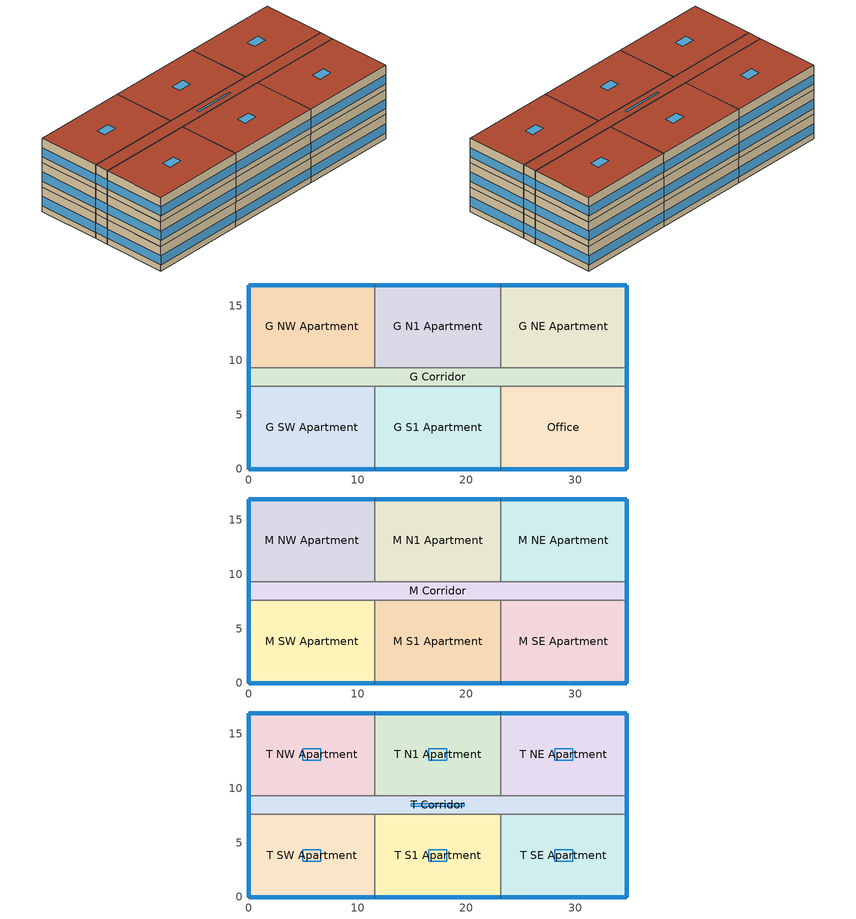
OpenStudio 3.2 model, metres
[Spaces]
G S1 Apartment
 floor ground: 23.16,7.62 23.16,0 11.58,0 11.58,7.62 z0
 wall outside: 11.58,0 23.16,0 z0:3.05
 wall to Office: 23.16,0 23.16,7.62 z0:3.05
 wall to G Corridor: 23.16,7.62 11.58,7.62 z0:3.05
 wall to G SW Apartment: 11.58,7.62 11.58,0 z0:3.05
 window: 11.61,0 23.14,0 z0.76:1.9
 ceiling adiabatic: 23.16,0 23.16,7.62 11.58,7.62 11.58,0 z3.05
G NE Apartment
 floor ground: 34.75,16.92 34.75,9.3 23.16,9.3 23.16,16.92 z0
 wall outside: 34.75,9.3 34.75,16.92 23.16,16.92 z0:3.05
 wall to G Corridor: 23.16,9.3 34.75,9.3 z0:3.05
 wall to G N1 Apartment: 23.16,16.92 23.16,9.3 z0:3.05
 window: 34.75,9.32 34.75,16.89 z0.76:1.91; 34.72,16.92 23.19,16.92 z0.76:1.9
 ceiling adiabatic: 34.75,9.3 34.75,16.92 23.16,16.92 23.16,9.3 z3.05
G NW Apartment
 floor ground: 11.58,16.92 11.58,9.3 0,9.3 0,16.92 z0
 wall outside: 11.58,16.92 0,16.92 0,9.3 z0:3.05
 wall to G N1 Apartment: 11.58,9.3 11.58,16.92 z0:3.05
 wall to G Corridor: 0,9.3 11.58,9.3 z0:3.05
 window: 11.56,16.92 0.03,16.92 z0.76:1.9; 0,16.89 0,9.32 z0.76:1.91
 ceiling adiabatic: 11.58,9.3 11.58,16.92 0,16.92 0,9.3 z3.05
G N1 Apartment
 floor ground: 23.16,16.92 23.16,9.3 11.58,9.3 11.58,16.92 z0
 wall outside: 23.16,16.92 11.58,16.92 z0:3.05
 wall to G Corridor: 11.58,9.3 23.16,9.3 z0:3.05
 window: 23.14,16.92 11.61,16.92 z0.76:1.9
 ceiling adiabatic: 23.16,9.3 23.16,16.92 11.58,16.92 11.58,9.3 z3.05
Office
 floor ground: 34.75,7.62 34.75,0 23.16,0 23.16,7.62 z0
 wall outside: 23.16,0 34.75,0 34.75,7.62 z0:3.05
 wall to G Corridor: 34.75,7.62 23.16,7.62 z0:3.05
 window: 34.75,0.03 34.75,7.59 z0.76:1.91; 23.19,0 34.72,0 z0.76:1.9
 ceiling adiabatic: 34.75,0 34.75,7.62 23.16,7.62 23.16,0 z3.05
G Corridor
 floor ground: 34.75,9.3 34.75,7.62 0,7.62 0,9.3 z0
 wall outside: 34.75,7.62 34.75,9.3 / 0,9.3 0,7.62 z0:3.05
 wall to G SW Apartment: 0,7.62 11.58,7.62 z0:3.05
 window: 34.75,7.65 34.75,9.27 / 0,9.27 0,7.65 z0.76:1.93
 ceiling adiabatic: 34.75,7.62 34.75,9.3 0,9.3 0,7.62 z3.05
G SW Apartment
 floor ground: 11.58,7.62 11.58,0 0,0 0,7.62 z0
 wall outside: 0,7.62 0,0 11.58,0 z0:3.05
 window: 0.03,0 11.56,0 z0.76:1.9; 0,7.59 0,0.03 z0.76:1.91
 ceiling adiabatic: 11.58,0 11.58,7.62 0,7.62 0,0 z3.05
M SE Apartment
 floor adiabatic: 34.75,7.62 34.75,0 23.16,0 23.16,7.62 z3.05
 wall outside: 23.16,0 34.75,0 34.75,7.62 z3.05:6.1
 wall to M S1 Apartment: 23.16,7.62 23.16,0 z3.05:6.1
 wall to M Corridor: 34.75,7.62 23.16,7.62 z3.05:6.1
 window: 34.75,0.03 34.75,7.59 / 23.19,0 34.72,0 z3.81:4.95
 ceiling adiabatic: 34.75,0 34.75,7.62 23.16,7.62 23.16,0 z6.1
M Corridor
 floor adiabatic: 34.75,9.3 34.75,7.62 0,7.62 0,9.3 z3.05
 wall outside: 0,9.3 0,7.62 / 34.75,7.62 34.75,9.3 z3.05:6.1
 wall to M SW Apartment: 0,7.62 11.58,7.62 z3.05:6.1
 wall to M N1 Apartment: 23.16,9.3 11.58,9.3 z3.05:6.1
 wall to M NE Apartment: 34.75,9.3 23.16,9.3 z3.05:6.1
 wall to M S1 Apartment: 11.58,7.62 23.16,7.62 z3.05:6.1
 wall to M NW Apartment: 11.58,9.3 0,9.3 z3.05:6.1
 window: 34.75,7.65 34.75,9.27 / 0,9.27 0,7.65 z3.81:4.98
 ceiling adiabatic: 34.75,7.62 34.75,9.3 0,9.3 0,7.62 z6.1
M SW Apartment
 floor adiabatic: 11.58,7.62 11.58,0 0,0 0,7.62 z3.05
 wall outside: 0,7.62 0,0 11.58,0 z3.05:6.1
 wall to M S1 Apartment: 11.58,0 11.58,7.62 z3.05:6.1
 window: 0.03,0 11.56,0 / 0,7.59 0,0.03 z3.81:4.95
 ceiling adiabatic: 11.58,0 11.58,7.62 0,7.62 0,0 z6.1
M NE Apartment
 floor adiabatic: 34.75,16.92 34.75,9.3 23.16,9.3 23.16,16.92 z3.05
 wall outside: 34.75,9.3 34.75,16.92 23.16,16.92 z3.05:6.1
 wall to M N1 Apartment: 23.16,16.92 23.16,9.3 z3.05:6.1
 window: 34.75,9.32 34.75,16.89 / 34.72,16.92 23.19,16.92 z3.81:4.95
 ceiling adiabatic: 34.75,9.3 34.75,16.92 23.16,16.92 23.16,9.3 z6.1
M N1 Apartment
 floor adiabatic: 23.16,16.92 23.16,9.3 11.58,9.3 11.58,16.92 z3.05
 wall outside: 23.16,16.92 11.58,16.92 z3.05:6.1
 wall to M NW Apartment: 11.58,16.92 11.58,9.3 z3.05:6.1
 window: 23.14,16.92 11.61,16.92 z3.81:4.95
 ceiling adiabatic: 23.16,9.3 23.16,16.92 11.58,16.92 11.58,9.3 z6.1
M S1 Apartment
 floor adiabatic: 23.16,7.62 23.16,0 11.58,0 11.58,7.62 z3.05
 wall outside: 11.58,0 23.16,0 z3.05:6.1
 window: 11.61,0 23.14,0 z3.81:4.95
 ceiling adiabatic: 23.16,0 23.16,7.62 11.58,7.62 11.58,0 z6.1
M NW Apartment
 floor adiabatic: 11.58,16.92 11.58,9.3 0,9.3 0,16.92 z3.05
 wall outside: 11.58,16.92 0,16.92 0,9.3 z3.05:6.1
 window: 11.56,16.92 0.03,16.92 / 0,16.89 0,9.32 z3.81:4.95
 ceiling adiabatic: 11.58,9.3 11.58,16.92 0,16.92 0,9.3 z6.1
T SW Apartment
 floor adiabatic: 11.58,7.62 11.58,0 0,0 0,7.62 z6.1
 wall outside: 0,7.62 0,0 11.58,0 z6.1:9.14
 wall to T S1 Apartment: 11.58,0 11.58,7.62 z6.1:9.14
 wall to T Corridor: 11.58,7.62 0,7.62 z6.1:9.14
 window: 0.03,0 11.56,0 / 0,7.59 0,0.03 z6.86:8
 roof outside: 11.58,0 11.58,7.62 0,7.62 0,0 z9.14
 skylight: 6.61,3.27 6.61,4.35 4.97,4.35 4.97,3.27 z9.14
T N1 Apartment
 floor adiabatic: 23.16,16.92 23.16,9.3 11.58,9.3 11.58,16.92 z6.1
 wall outside: 23.16,16.92 11.58,16.92 z6.1:9.14
 wall to T Corridor: 11.58,9.3 23.16,9.3 z6.1:9.14
 wall to T NW Apartment: 11.58,16.92 11.58,9.3 z6.1:9.14
 wall to T NE Apartment: 23.16,9.3 23.16,16.92 z6.1:9.14
 window: 23.14,16.92 11.61,16.92 z6.86:8
 roof outside: 23.16,9.3 23.16,16.92 11.58,16.92 11.58,9.3 z9.14
 skylight: 18.19,12.57 18.19,13.64 16.55,13.64 16.55,12.57 z9.14
T Corridor
 floor adiabatic: 34.75,9.3 34.75,7.62 0,7.62 0,9.3 z6.1
 wall outside: 34.75,7.62 34.75,9.3 / 0,9.3 0,7.62 z6.1:9.14
 wall to T SE Apartment: 23.16,7.62 34.75,7.62 z6.1:9.14
 wall to T S1 Apartment: 11.58,7.62 23.16,7.62 z6.1:9.14
 wall to T NW Apartment: 11.58,9.3 0,9.3 z6.1:9.14
 wall to T NE Apartment: 34.75,9.3 23.16,9.3 z6.1:9.14
 window: 34.75,7.65 34.75,9.27 / 0,9.27 0,7.65 z6.86:8.03
 roof outside: 34.75,7.62 34.75,9.3 0,9.3 0,7.62 z9.14
 skylight: 19.83,8.34 19.83,8.58 14.92,8.58 14.92,8.34 z9.14
T NW Apartment
 floor adiabatic: 11.58,16.92 11.58,9.3 0,9.3 0,16.92 z6.1
 wall outside: 11.58,16.92 0,16.92 0,9.3 z6.1:9.14
 window: 11.56,16.92 0.03,16.92 / 0,16.89 0,9.32 z6.86:8
 roof outside: 11.58,9.3 11.58,16.92 0,16.92 0,9.3 z9.14
 skylight: 6.61,12.57 6.61,13.64 4.97,13.64 4.97,12.57 z9.14
T NE Apartment
 floor adiabatic: 34.75,16.92 34.75,9.3 23.16,9.3 23.16,16.92 z6.1
 wall outside: 34.75,9.3 34.75,16.92 23.16,16.92 z6.1:9.14
 window: 34.75,9.32 34.75,16.89 / 34.72,16.92 23.19,16.92 z6.86:8
 roof outside: 34.75,9.3 34.75,16.92 23.16,16.92 23.16,9.3 z9.14
 skylight: 29.77,12.57 29.77,13.64 28.14,13.64 28.14,12.57 z9.14
T S1 Apartment
 floor adiabatic: 23.16,7.62 23.16,0 11.58,0 11.58,7.62 z6.1
 wall outside: 11.58,0 23.16,0 z6.1:9.14
 wall to T SE Apartment: 23.16,0 23.16,7.62 z6.1:9.14
 window: 11.61,0 23.14,0 z6.86:8
 roof outside: 23.16,0 23.16,7.62 11.58,7.62 11.58,0 z9.14
 skylight: 18.19,3.27 18.19,4.35 16.55,4.35 16.55,3.27 z9.14
T SE Apartment
 floor adiabatic: 34.75,7.62 34.75,0 23.16,0 23.16,7.62 z6.1
 wall outside: 23.16,0 34.75,0 34.75,7.62 z6.1:9.14
 window: 34.75,0.03 34.75,7.59 / 23.19,0 34.72,0 z6.86:8
 roof outside: 34.75,0 34.75,7.62 23.16,7.62 23.16,0 z9.14
 skylight: 29.77,3.27 29.77,4.35 28.14,4.35 28.14,3.27 z9.14
[Site]
Montreal-Trudeau Intl AP_QC_CAN: Latitude {deg}=45.471; Longitude {deg}=-73.741; Time Zone {hr}=-5; Elevation {m}=36; Terrain=City
[Building]
LowriseApartment: North Axis {deg}=0; Standards Number of Stories=3; Standards Number of Above Ground Stories=3; Standards Building Type=LowriseApartment; Standards Number of Living Units=17
[Site:WaterMainsTemperature]
Calculation Method=Correlation; Annual Average Outdoor Air Temperature {C}=7.6; Maximum Difference In Monthly Average Outdoor Air Temperatures {deltaC}=31.3
[Site:GroundTemperature:BuildingSurface]
19.527, 19.502, 19.536, 19.598, 20.002, 21.64, 22.225, 22.375, 21.449, 20.121, 19.802, 19.633
[SizingPeriod:DesignDay] Barometric Pressure {Pa}=100893; Sky Clearness=0; Rain Indicator=0; Snow Indicator=0; Day of Month=21; Daylight Saving Time Indicator=0; Humidity Indicating Type=Wetbulb; Dry-Bulb Temperature Range Modifier Type=DefaultMultipliers
Name | Maximum Dry-Bulb Temperature {C} | Daily Dry-Bulb Temperature Range {deltaC} | Humidity Indicating Conditions at Maximum Dry-Bulb | Wind Speed {m/s} | Wind Direction {deg} | Month | Day Type | Solar Model Indicator | ASHRAE Taub | ASHRAE Taud
Montreal-Trudeau Intl AP Ann Clg .4% Condns DB=>MWB | 30 | 8.9 | 22.1 | 5.3 | 220 | 7 | SummerDesignDay | ASHRAETau | 0.431 | 2.246
Montreal-Trudeau Intl AP Ann Htg 99.6% Condns DB | -23.1 | 0 | -23.1 | 4.2 | 250 | 1 | WinterDesignDay | ASHRAEClearSky
[ClimateZones]
Climate Zone Institution Name 1=ASHRAE; Climate Zone Document Name 1=ANSI/ASHRAE Standard 169; Climate Zone Document Year 1=2006; Climate Zone Institution Name 2=CEC; Climate Zone Document Name 2=California Climate Zone Descriptions; Climate Zone Document Year 2=1995
[Space]
Name | Space Type | Building Story | Thermal Zone
T SE Apartment | Space Function Dwelling Unit(s) | Building Story 3 | Thermal Zone 20
G Corridor | Space Function Corr. < 2.4m wide-sch-G | Building Story 1 | Thermal Zone 1
T SW Apartment | Space Function Dwelling Unit(s) | Building Story 3 | Thermal Zone 21
M SE Apartment | Space Function Dwelling Unit(s) | Building Story 2 | Thermal Zone 12
T N1 Apartment | Space Function Dwelling Unit(s) | Building Story 3 | Thermal Zone 16
T Corridor | Space Function Corr. < 2.4m wide-sch-G | Building Story 3 | Thermal Zone 15
M SW Apartment | Space Function Dwelling Unit(s) | Building Story 2 | Thermal Zone 13
T NW Apartment | Space Function Dwelling Unit(s) | Building Story 3 | Thermal Zone 18
M Corridor | Space Function Corr. < 2.4m wide-sch-G | Building Story 2 | Thermal Zone 7
G S1 Apartment | Space Function Dwelling Unit(s) | Building Story 1 | Thermal Zone 5
M NE Apartment | Space Function Dwelling Unit(s) | Building Story 2 | Thermal Zone 9
T NE Apartment | Space Function Dwelling Unit(s) | Building Story 3 | Thermal Zone 17
G NW Apartment | Space Function Dwelling Unit(s) | Building Story 1 | Thermal Zone 4
T S1 Apartment | Space Function Dwelling Unit(s) | Building Story 3 | Thermal Zone 19
M N1 Apartment | Space Function Dwelling Unit(s) | Building Story 2 | Thermal Zone 8
Office | Space Function Dwelling Unit(s) | Building Story 1 | Thermal Zone 14
G NE Apartment | Space Function Dwelling Unit(s) | Building Story 1 | Thermal Zone 3
G SW Apartment | Space Function Dwelling Unit(s) | Building Story 1 | Thermal Zone 6
G N1 Apartment | Space Function Dwelling Unit(s) | Building Story 1 | Thermal Zone 2
M S1 Apartment | Space Function Dwelling Unit(s) | Building Story 2 | Thermal Zone 11
M NW Apartment | Space Function Dwelling Unit(s) | Building Story 2 | Thermal Zone 10
[BuildingStory]
Name | Nominal Z Coordinate {m}
Building Story 1 | 0
Building Story 2 | 3.04785
Building Story 3 | 9.14355
[SpaceType] Standards Building Type=Space Function
Name | Design Specification Outdoor Air Object | Standards Space Type
Space Function Corr. < 2.4m wide-sch-G | Space Function Corridor/Transition area other-sch-G Ventilation | Corr. < 2.4m wide-sch-G
Space Function Dwelling Unit(s) | Space Function Dwelling units general Ventilation | Dwelling Unit(s)
[DesignSpecification:OutdoorAir] Outdoor Air Method=Sum; Outdoor Air Flow per Floor Area {m3/s-m2}=0.0003048
Name | Outdoor Air Flow per Person {m3/s-person}
Space Function Corridor/Transition area other-sch-G Ventilation
Space Function Dwelling units general Ventilation | 0.00235974
[Coil:Heating:Electric] Availability Schedule=ON_OFF_ALWAYS_OFF
Coil Heating Electric 2; Coil Heating Electric 5; Coil Heating Electric 9; Coil Heating Electric 11; Coil Heating Electric 16; Coil Heating Electric 21
[Coil:Cooling:DX:SingleSpeed] Availability Schedule=Always On Discrete; Rated Total Cooling Capacity {W}=autosize; Rated Sensible Heat Ratio=autosize; Rated Air Flow Rate {m3/s}=autosize; Rated Evaporator Fan Power Per Volume Flow Rate {W/(m3/s)}=773.3; Total Cooling Capacity Function of Temperature Curve=DXCOOL-NECB2011-REF-CAPFT; Total Cooling Capacity Function of Flow Fraction Curve=DXCOOL-NECB2011-REF-CAPFFLOW; Energy Input Ratio Function of Temperature Curve=DXCOOL-NECB2011-REF-COOLEIRFT; Energy Input Ratio Function of Flow Fraction Curve=DXCOOL-NECB2011-REF-COOLEIRFFLOW; Part Load Fraction Correlation Curve=DXCOOL-NECB2011-REF-COOLPLFFPLR; Minimum Outdoor Dry-Bulb Temperature for Compressor Operation {C}=-25; Condenser Type=AirCooled; Evaporative Condenser Effectiveness=0; Evaporative Condenser Air Flow Rate {m3/s}=Autosize; Evaporative Condenser Pump Rated Power Consumption {W}=Autosize; Crankcase Heater Capacity {W}=0; Maximum Outdoor Dry-Bulb Temperature for Crankcase Heater Operation {C}=0; Basin Heater Capacity {W/K}=0; Basin Heater Setpoint Temperature {C}=10
Name | Rated COP {W/W}
Coil Cooling DX Single Speed 2 6kBtu/hr 11.0EER | 3.80183
Coil Cooling DX Single Speed 5 19kBtu/hr 9.3EER | 3.23448
Coil Cooling DX Single Speed 9 13kBtu/hr 9.7EER | 3.35179
Coil Cooling DX Single Speed 11 13kBtu/hr 9.8EER | 3.39597
Coil Cooling DX Single Speed 16 7kBtu/hr 10.9EER | 3.77391
Coil Cooling DX Single Speed 21 12kBtu/hr 10.0EER | 3.4724
[Fan:ConstantVolume] Availability Schedule=Always On Discrete; Fan Total Efficiency=0.39975; Pressure Rise {Pa}=640; Maximum Flow Rate {m3/s}=AutoSize; Motor Efficiency=0.615
Fan Constant Volume 4; Fan Constant Volume 10; Fan Constant Volume 18; Fan Constant Volume 22; Fan Constant Volume 32; Fan Constant Volume 42
[ZoneHVAC:PackagedTerminalAirConditioner] Availability Schedule=Always On Discrete; Supply Air Flow Rate During Cooling Operation {m3/s}=Autosize; Supply Air Flow Rate During Heating Operation {m3/s}=Autosize; Supply Air Flow Rate When No Cooling or Heating is Needed {m3/s}=Autosize; Outdoor Air Flow Rate During Cooling Operation {m3/s}=1e-05; Outdoor Air Flow Rate During Heating Operation {m3/s}=1e-05; Outdoor Air Flow Rate When No Cooling or Heating is Needed {m3/s}=1e-05; Fan Placement=DrawThrough
Name | Supply Air Fan | Heating Coil | Cooling Coil
DU_BT=Space Function_ST=Dwelling units general_FL=Building Story 1_SCHG PTAC | Fan Constant Volume 4 | Coil Heating Electric 2 | Coil Cooling DX Single Speed 2 6kBtu/hr 11.0EER
DU_BT=Space Function_ST=Dwelling units general_FL=Building Story 3_SCHG PTAC | Fan Constant Volume 10 | Coil Heating Electric 5 | Coil Cooling DX Single Speed 5 19kBtu/hr 9.3EER
DU_BT=Space Function_ST=Dwelling units general_FL=Building Story 3_SCHG 2 PTAC | Fan Constant Volume 18 | Coil Heating Electric 9 | Coil Cooling DX Single Speed 9 13kBtu/hr 9.7EER
DU_BT=Space Function_ST=Dwelling units general_FL=Building Story 2_SCHG 3 PTAC | Fan Constant Volume 22 | Coil Heating Electric 11 | Coil Cooling DX Single Speed 11 13kBtu/hr 9.8EER
DU_BT=Space Function_ST=Dwelling units general_FL=Building Story 2_SCHG 6 PTAC | Fan Constant Volume 32 | Coil Heating Electric 16 | Coil Cooling DX Single Speed 16 7kBtu/hr 10.9EER
DU_BT=Space Function_ST=Dwelling units general_FL=Building Story 1_SCHG 5 PTAC | Fan Constant Volume 42 | Coil Heating Electric 21 | Coil Cooling DX Single Speed 21 12kBtu/hr 10.0EER
[Coil:Heating:Water:Baseboard] Heating Design Capacity Method=HeatingDesignCapacity; Heating Design Capacity {W}=autosize; Heating Design Capacity Per Floor Area {W/m2}=0; Fraction of Autosized Heating Design Capacity=0.8
Coil Heating Water Baseboard 2; Coil Heating Water Baseboard 5; Coil Heating Water Baseboard 9; Coil Heating Water Baseboard 11; Coil Heating Water Baseboard 16; Coil Heating Water Baseboard 21
[ZoneHVAC:Baseboard:Convective:Water] Availability Schedule=Always On Discrete
Name | Heating Coil
Zone HVAC Baseboard Convective Water 2 | Coil Heating Water Baseboard 2
Zone HVAC Baseboard Convective Water 5 | Coil Heating Water Baseboard 5
Zone HVAC Baseboard Convective Water 9 | Coil Heating Water Baseboard 9
Zone HVAC Baseboard Convective Water 11 | Coil Heating Water Baseboard 11
Zone HVAC Baseboard Convective Water 16 | Coil Heating Water Baseboard 16
Zone HVAC Baseboard Convective Water 21 | Coil Heating Water Baseboard 21
[AirTerminal:SingleDuct:ConstantVolume:NoReheat] Availability Schedule=Always On Discrete; Maximum Air Flow Rate {m3/s}=AutoSize
Air Terminal Single Duct Constant Volume No Reheat 2; Air Terminal Single Duct Constant Volume No Reheat 5; Air Terminal Single Duct Constant Volume No Reheat 9; Air Terminal Single Duct Constant Volume No Reheat 11; Air Terminal Single Duct Constant Volume No Reheat 16; Air Terminal Single Duct Constant Volume No Reheat 21
[AvailabilityManager:NightCycle] Applicability Schedule=Always On Discrete; Control Type=CycleOnAny; Thermostat Tolerance {deltaC}=1; Cycling Run Time {s}=3600
Availability Manager Night Cycle 1; Availability Manager Night Cycle 2; Availability Manager Night Cycle 3; Availability Manager Night Cycle 4; Availability Manager Night Cycle 5; Availability Manager Night Cycle 6; Availability Manager Night Cycle 7; Availability Manager Night Cycle 8; Availability Manager Night Cycle 9; Availability Manager Night Cycle 10; Availability Manager Night Cycle 11; Availability Manager Night Cycle 12; Availability Manager Night Cycle 13; Availability Manager Night Cycle 14; Availability Manager Night Cycle 15; Availability Manager Night Cycle 16; Availability Manager Night Cycle 17; Availability Manager Night Cycle 18; Availability Manager Night Cycle 19; Availability Manager Night Cycle 20; Availability Manager Night Cycle 21; Availability Manager Night Cycle 22; Availability Manager Night Cycle 23; Availability Manager Night Cycle 24; Availability Manager Night Cycle 25
[ThermalZone] Use Ideal Air Loads=No
Thermal Zone 1; Thermal Zone 2; Thermal Zone 3; Thermal Zone 4; Thermal Zone 5; Thermal Zone 6; Thermal Zone 7; Thermal Zone 8; Thermal Zone 9; Thermal Zone 10; Thermal Zone 11; Thermal Zone 12; Thermal Zone 13; Thermal Zone 14; Thermal Zone 15; Thermal Zone 16; Thermal Zone 17; Thermal Zone 18; Thermal Zone 19; Thermal Zone 20; Thermal Zone 21
[Sizing:Zone] Zone Cooling Design Supply Air Temperature Input Method=SupplyAirTemperature; Zone Cooling Design Supply Air Temperature {C}=14; Zone Cooling Design Supply Air Temperature Difference {deltaC}=11.11; Zone Heating Design Supply Air Temperature Input Method=SupplyAirTemperature; Zone Heating Design Supply Air Temperature {C}=40; Zone Heating Design Supply Air Temperature Difference {deltaC}=11.11; Zone Cooling Design Supply Air Humidity Ratio {kg-H2O/kg-air}=0.0085; Zone Heating Design Supply Air Humidity Ratio {kg-H2O/kg-air}=0.008; Cooling Design Air Flow Method=DesignDay; Heating Design Air Flow Method=DesignDay; Account for Dedicated Outdoor Air System=No; Dedicated Outdoor Air System Control Strategy=NeutralSupplyAir; Dedicated Outdoor Air Low Setpoint Temperature for Design {C}=autosize; Dedicated Outdoor Air High Setpoint Temperature for Design {C}=autosize
Thermal Zone 1; Thermal Zone 2; Thermal Zone 3; Thermal Zone 4; Thermal Zone 5; Thermal Zone 6; Thermal Zone 7; Thermal Zone 8; Thermal Zone 9; Thermal Zone 10; Thermal Zone 11; Thermal Zone 12; Thermal Zone 13; Thermal Zone 14; Thermal Zone 15; Thermal Zone 16; Thermal Zone 17; Thermal Zone 18; Thermal Zone 19; Thermal Zone 20; Thermal Zone 21
[Schedule:Constant]
Always On Discrete: Value=1
[Schedule:Ruleset]
ON_OFF_ALWAYS_OFF: Default Day Schedule=Schedule Day 3
[Schedule:Day]
Schedule Day 3; wkdON_OFF_ALWAYS_OFF 1; satON_OFF_ALWAYS_OFF 1; sunON_OFF_ALWAYS_OFF 1: 1, 0, 0, 2, 0, 0, 3, 0, 0, 4, 0, 0, 5, 0, 0, 6, 0, 0, 7, 0, 0, 8, 0, 0, 9, 0, 0, 10, 0, 0, 11, 0, 0, 12, 0, 0, 13, 0, 0, 14, 0, 0, 15, 0, 0, 16, 0, 0, 17, 0, 0, 18, 0, 0, 19, 0, 0, 20, 0, 0, 21, 0, 0, 22, 0, 0, 23, 0, 0, 24, 0, 0
[Schedule:Rule] Schedule Ruleset=ON_OFF_ALWAYS_OFF; Date Specification Type=DateRange; Start Month=1; Start Day=1; End Month=12; End Day=31
Name | Rule Order | Day Schedule | Apply Sunday | Apply Monday | Apply Tuesday | Apply Wednesday | Apply Thursday | Apply Friday | Apply Saturday
wkdON_OFF_ALWAYS_OFF rule | 2 | wkdON_OFF_ALWAYS_OFF 1 | No | Yes | Yes | Yes | Yes | Yes | No
satON_OFF_ALWAYS_OFFrule | 1 | satON_OFF_ALWAYS_OFF 1 | No | No | No | No | No | No | Yes
sunON_OFF_ALWAYS_OFFrule | 0 | sunON_OFF_ALWAYS_OFF 1 | Yes | No | No | No | No | No | No
[Curve:Biquadratic] Minimum Value of x=13; Maximum Value of x=24; Minimum Value of y=24; Maximum Value of y=46
Name | Coefficient1 Constant | Coefficient2 x | Coefficient3 x**2 | Coefficient4 y | Coefficient5 y**2 | Coefficient6 x*y
DXCOOL-NECB2011-REF-CAPFT | 0.867905 | 0.0142459 | 0.00055436 | -0.0075575 | 3.3e-05 | -0.0001918
DXCOOL-NECB2011-REF-COOLEIRFT | 0.114171 | 0.0281822 | -0.0004199 | 0.0214108 | 0.000161028 | -0.000679104
[Curve:Quadratic] Minimum Value of x=0.5; Maximum Value of x=1.5
Name | Coefficient1 Constant | Coefficient2 x | Coefficient3 x**2
DXCOOL-NECB2011-REF-CAPFFLOW | 0.8 | 0.2 | 0
DXCOOL-NECB2011-REF-COOLEIRFFLOW | 1.1552 | -0.1808 | 0.0256
[Curve:Cubic]
DXCOOL-NECB2011-REF-COOLPLFFPLR: Coefficient1 Constant=0.0277; Coefficient2 x=4.9151; Coefficient3 x**2=-8.184; Coefficient4 x**3=4.2702; Minimum Value of x=0.7; Maximum Value of x=1
